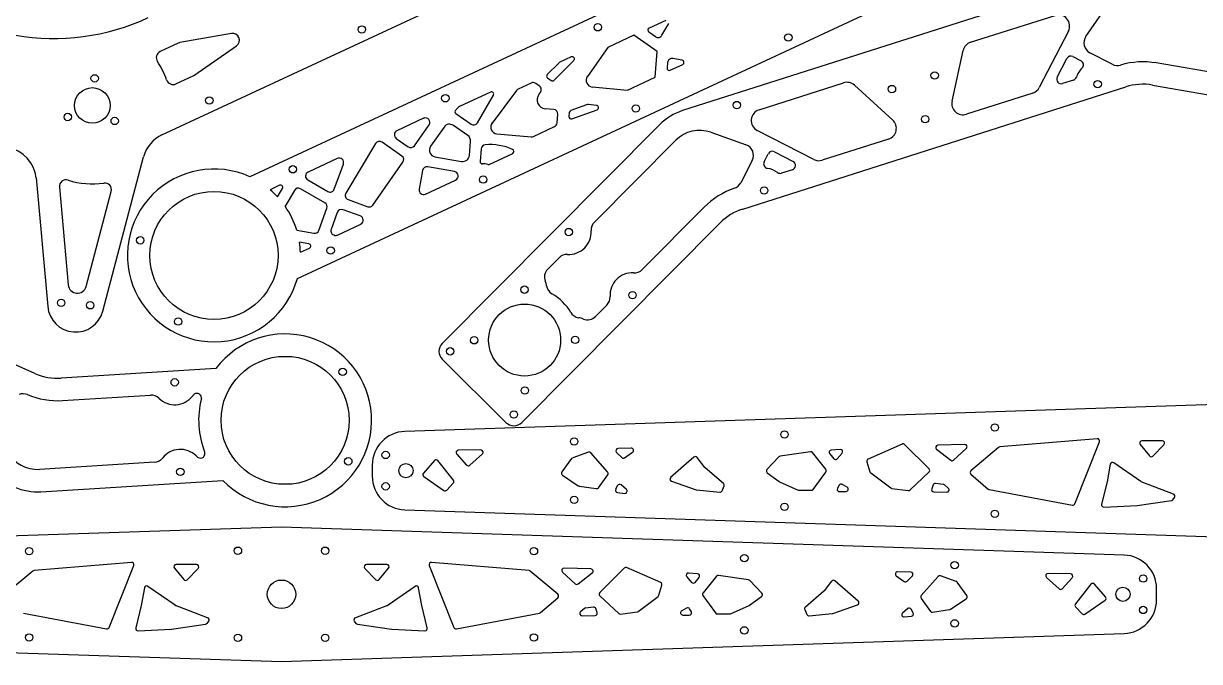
# Model space of a CAD drawing. Header units: millimetres. Extents: x 51 to 1274, y 1 to 610.
# Drawn here: x 338 to 862, y 16 to 300 of the extents above; entities that cross this region are included whole.
import ezdxf

# ---------------------------------------------------------------- set-up
doc = ezdxf.new("R2010")
doc.units = ezdxf.units.MM

msp = doc.modelspace()

# ---------------------------------------------------------------- linework, layer by layer
at = {"color": 7, "linetype": 'Continuous', "lineweight": 25}
for p, q in [((400.09, 250.65), (712.21, 396.1)), ((751.43, 377.37), (439.31, 231.91)), ((460.43, 186.59), (757.52, 325.04)), ((826.09, 323.4), (632.11, 261.47)), ((811.88, 294.59), (821.41, 308.19)), ((624.65, 301.74), (617.23, 298.28)), ((622.92, 295.11), (625.94, 300.33)), ((760.49, 291.96), (798.09, 303.96)), ((431.11, 295.83), (408.1, 291.78)), ((610.42, 295.11), (598.73, 289.66)), ((620.85, 287.8), (610.42, 295.11)), ((617.07, 296.55), (620.04, 294.47)), ((804.05, 296.9), (791.08, 271.77)), ((407.36, 291.54), (399.28, 287.78)), ((414.69, 277.36), (433.35, 290.42)), ((598.73, 289.66), (589.67, 276.72)), ((752.21, 265.69), (757.13, 288.26)), ((574.84, 274.98), (583.66, 283.81)), ((582.53, 285.42), (577.46, 283.05)), ((619.84, 276.33), (620.85, 287.8)), ((631.92, 283.96), (627.78, 284.7)), ((799.08, 276.37), (803.39, 284.71)), ((806.08, 285.57), (809.7, 283.71)), ((823.63, 282.15), (813.68, 287.28)), ((576.89, 282.66), (571.78, 277.55)), ((625.44, 282.9), (625.23, 280.49)), ((626.64, 279.5), (632.17, 282.07)), ((881.84, 276.04), (843.2, 282.72)), ((406.28, 273.39), (414.23, 277.09)), ((564.66, 273.78), (558.9, 271.1)), ((568.31, 272.44), (566.65, 273.6)), ((571.91, 276.02), (573.56, 274.87)), ((607.6, 270.62), (619.84, 276.33)), ((666.19, 261.85), (703.79, 273.86)), ((708.67, 272.79), (725.76, 257.25)), ((806.31, 275.09), (801.47, 273.55)), ((841.5, 272.86), (965.06, 251.53)), ((546.52, 269.74), (532.64, 263.27)), ((540.73, 256.08), (547.81, 268.33)), ((558.15, 270.49), (547.19, 255.94)), ((568.08, 268.7), (568.76, 269.6)), ((591.86, 272.01), (607.6, 270.62)), ((658.97, 217.56), (829.64, 272.04)), ((788.16, 269.3), (758.61, 259.87)), ((574.69, 261.97), (570.92, 262.3)), ((589.26, 264.02), (582.25, 261.47)), ((593.73, 263.81), (590.12, 264.13)), ((516.65, 258.03), (504.8, 252.5)), ((531.11, 260.17), (537.85, 255.45)), ((576.17, 255.98), (576.51, 259.81)), ((581.6, 260.61), (581.44, 258.83)), ((582.78, 257.8), (593.98, 261.88)), ((512.64, 245.79), (519.14, 255.07)), ((525.8, 254.12), (519.81, 245.57)), ((621.97, 255.27), (525, 157.6)), ((536.36, 250.38), (529.98, 254.86)), ((565.68, 249.98), (575.02, 254.34)), ((644.74, 251.79), (660.38, 246.23)), ((690.55, 239.68), (665.42, 252.65)), ((495.33, 246.76), (482.04, 224.67)), ((506.99, 241.21), (498.19, 247.37)), ((504.5, 249.05), (509.85, 245.3)), ((537.09, 241.5), (537.63, 247.67)), ((549.32, 251.15), (564.66, 249.8)), ((592.82, 211.71), (629.07, 248.22)), ((723.91, 248.79), (694.37, 239.36)), ((542.36, 244.4), (541.87, 238.79)), ((545.95, 237.48), (556.4, 242.35)), ((668.46, 238.62), (670.33, 242.24)), ((673.02, 243.1), (681.37, 238.79)), ((373.73, 171.98), (391.93, 240.88)), ((478.22, 240.12), (465.24, 234.06)), ((476.87, 226.42), (480.95, 237.62)), ((494.09, 219.32), (507.48, 238.42)), ((530.47, 234.28), (518.52, 236.39)), ((521.74, 240.89), (533.58, 238.81)), ((663.15, 239.22), (658.02, 229.28)), ((343.96, 231.46), (349.19, 174.04)), ((516.2, 234.77), (514.72, 226.4)), ((681.06, 235.11), (676.21, 233.56)), ((354.38, 227.35), (358.36, 183.68)), ((366.3, 183.02), (377.5, 225.41)), ((452.53, 228.14), (448.3, 226.17)), ((451.64, 222.96), (453.82, 226.74)), ((459.1, 225.89), (454.99, 218.77)), ((472.72, 220.33), (461.84, 226.62)), ((465.08, 230.52), (473.99, 225.37)), ((517.54, 224.24), (530.96, 230.49)), ((483.07, 221.76), (491.77, 218.59)), ((343.46, 144.21), (179.7, 216.86)), ((469.99, 208.03), (473.6, 217.92)), ((478.24, 216.07), (475.48, 208.47)), ((488.49, 214.47), (480.81, 217.26)), ((641.74, 218.4), (614.1, 190.58)), ((478.3, 205.95), (488.65, 210.77)), ((560.48, 122.37), (648.83, 211.36)), ((460.15, 208.09), (467.77, 206.74)), ((465.61, 202.05), (461.36, 202.79)), ((461.8, 198.26), (465.86, 200.15)), ((572, 190.75), (577.06, 195.84)), ((598.35, 174.71), (593.29, 169.61)), ((525.02, 150.53), (553.41, 122.35)), ((424.14, 146.42), (355.16, 142.11)), ((355.78, 132.13), (394.92, 134.58)), ((883.8, 130.85), (508.3, 118.34)), ((542.19, 110.08), (532.15, 109.92)), ((609.2, 110.89), (603.34, 110.71)), ((702.39, 110.33), (698.36, 110.03)), ((729.98, 112.74), (714.82, 106.05)), ((741.96, 101.59), (731.09, 112.53)), ((745.3, 110.37), (751.6, 105.46)), ((757.85, 112.51), (745.89, 112.15)), ((752.89, 105.52), (758.56, 110.77)), ((772.94, 111.21), (760.64, 100.83)), ((816.92, 115.07), (773.5, 111.44)), ((806.98, 86.04), (817.93, 113.71)), ((836.07, 112.47), (840.24, 107.39)), ((845.93, 114.11), (836.84, 114.11)), ((841.73, 107.33), (846.65, 112.41)), ((521.54, 105.35), (516.58, 99.69)), ((529.98, 96.56), (523.08, 105.31)), ((531.43, 108.25), (535.88, 103.34)), ((537.29, 103.27), (542.88, 108.34)), ((582.65, 106.26), (578.34, 100.26)), ((590.13, 109.12), (583.13, 106.62)), ((598.69, 100.27), (591.22, 108.83)), ((602.66, 109.01), (604.98, 106.69)), ((606.27, 106.58), (609.8, 109.07)), ((637.17, 106.86), (626.8, 97.83)), ((641.97, 102.33), (638.62, 106.71)), ((675.04, 107), (669.73, 101.3)), ((689.09, 109.26), (675.63, 107.3)), ((695.95, 101.45), (690.01, 108.9)), ((697.67, 108.39), (699.52, 106.17)), ((701.05, 106.15), (703.22, 108.68)), ((714.27, 104.85), (715.61, 100.39)), ((396.8, 104.64), (345.45, 101.42)), ((493.8, 103.35), (493.8, 98.36)), ((650.34, 95.16), (642.12, 102.18)), ((669.87, 99.81), (675.2, 95.95)), ((690.37, 92.5), (695.98, 100.24)), ((715.97, 99.88), (724.86, 93.16)), ((733.51, 92.29), (741.93, 100.15)), ((822.71, 103.73), (821.28, 95.91)), ((836.33, 95.96), (824.26, 104.37)), ((346.07, 91.44), (427.26, 96.52)), ((516.76, 98.21), (525.72, 92.02)), ((527.02, 92.16), (529.93, 95.26)), ((578.6, 98.84), (585.65, 94.15)), ((594.6, 93.24), (598.75, 99.04)), ((607.05, 92.49), (604.7, 94.46)), ((627.13, 96.14), (638.13, 92.32)), ((675.38, 95.84), (683.69, 92.17)), ((701.93, 94.36), (701.15, 92.97)), ((705.46, 93.45), (703.31, 94.72)), ((743.75, 94.49), (743.14, 92.72)), ((748.28, 94.72), (744.82, 95.15)), ((750.54, 93.02), (748.8, 94.49)), ((760.63, 99.31), (768.35, 92.66)), ((821.27, 95.86), (818.84, 85.83)), ((850.89, 90.4), (836.55, 95.84)), ((586.06, 93.99), (593.63, 92.83)), ((603.17, 94.16), (602.29, 92.52)), ((603.08, 91.05), (606.31, 90.73)), ((638.36, 92.27), (648.69, 91.27)), ((649.7, 91.88), (650.61, 94.01)), ((684.1, 92.08), (689.56, 92.08)), ((702.06, 91.48), (704.98, 91.59)), ((725.34, 92.96), (732.7, 92.03)), ((744.06, 91.39), (749.87, 91.26)), ((768.82, 92.43), (805.87, 85.43)), ((819.86, 84.59), (834.68, 85.27)), ((834.78, 85.28), (849.97, 87.47)), ((850.65, 87.89), (851.35, 88.89)), ((508.3, 83.37), (883.8, 70.85)), ((453.37, 75.71), (77.87, 63.2)), ((828.87, 63.2), (453.37, 75.71)), ((386.49, 59.93), (343.07, 56.3)), ((376.55, 30.9), (387.5, 58.56)), ((415.49, 58.97), (406.41, 58.97)), ((500.32, 58.97), (491.24, 58.97)), ((519.24, 58.56), (530.19, 30.9)), ((563.67, 56.3), (520.25, 59.93)), ((342.51, 56.07), (330.21, 45.69)), ((405.64, 57.33), (409.81, 52.25)), ((411.3, 52.18), (416.21, 57.27)), ((490.52, 57.27), (495.44, 52.18)), ((496.93, 52.25), (501.1, 57.33)), ((576.53, 45.69), (564.23, 56.07)), ((578.61, 55.63), (584.28, 50.38)), ((591.28, 57.01), (579.32, 57.37)), ((585.57, 50.32), (591.87, 55.22)), ((606.08, 57.39), (595.21, 46.44)), ((622.35, 50.91), (607.19, 57.6)), ((633.95, 53.54), (636.12, 51.01)), ((638.81, 54.89), (634.78, 55.19)), ((637.65, 51.02), (639.5, 53.25)), ((647.16, 53.75), (641.22, 46.31)), ((661.54, 52.16), (648.08, 54.12)), ((727.37, 53.93), (730.9, 51.44)), ((733.83, 55.57), (727.97, 55.74)), ((732.19, 51.55), (734.51, 53.87)), ((745.95, 53.69), (738.48, 45.13)), ((754.04, 51.47), (747.04, 53.97)), ((794.29, 53.2), (799.88, 48.13)), ((805.02, 54.78), (794.98, 54.94)), ((801.29, 48.2), (805.74, 53.11)), ((392.28, 48.59), (390.85, 40.77)), ((405.9, 40.81), (393.83, 49.23)), ((512.91, 49.23), (500.84, 40.81)), ((515.89, 40.77), (514.46, 48.59)), ((621.56, 45.24), (622.9, 49.71)), ((667.44, 46.16), (662.13, 51.85)), ((698.55, 51.57), (695.2, 47.19)), ((710.37, 42.69), (700, 51.72)), ((758.83, 45.12), (754.52, 51.12)), ((814.09, 50.17), (807.18, 41.42)), ((820.59, 44.55), (815.63, 50.21)), ((843.37, 43.22), (843.37, 48.2)), ((568.81, 37.52), (576.54, 44.17)), ((595.24, 45.01), (603.66, 37.15)), ((612.31, 38.02), (621.2, 44.73)), ((641.19, 45.1), (646.8, 37.36)), ((661.97, 40.81), (667.3, 44.67)), ((695.05, 47.04), (686.83, 40.02)), ((738.42, 43.89), (742.57, 38.09)), ((751.51, 39), (758.57, 43.7)), ((811.44, 36.88), (820.41, 43.07)), ((338.39, 37.29), (375.43, 30.29)), ((390.84, 40.72), (388.41, 30.68)), ((420.45, 35.26), (406.12, 40.7)), ((500.62, 40.7), (486.28, 35.26)), ((518.33, 30.68), (515.9, 40.72)), ((531.3, 30.29), (568.35, 37.29)), ((588.36, 39.35), (586.63, 37.88)), ((592.35, 40.01), (588.89, 39.58)), ((594.03, 37.57), (593.41, 39.35)), ((604.47, 36.89), (611.83, 37.82)), ((633.86, 39.58), (631.71, 38.3)), ((636.02, 37.83), (635.24, 39.21)), ((647.61, 36.94), (653.07, 36.94)), ((653.48, 37.03), (661.79, 40.7)), ((686.56, 38.87), (687.47, 36.73)), ((688.48, 36.13), (698.81, 37.13)), ((699.04, 37.18), (710.04, 40.99)), ((732.47, 39.32), (730.12, 37.35)), ((734.87, 37.38), (734, 39.02)), ((743.54, 37.69), (751.11, 38.85)), ((807.24, 40.12), (810.15, 37.02)), ((404.35, 30.14), (419.54, 32.33)), ((420.22, 32.74), (420.92, 33.75)), ((485.82, 33.75), (486.52, 32.74)), ((487.2, 32.33), (502.39, 30.14)), ((587.3, 36.12), (593.11, 36.25)), ((632.19, 36.45), (635.11, 36.34)), ((730.86, 35.59), (734.09, 35.91)), ((77.87, 28.23), (453.37, 15.71)), ((389.43, 29.45), (404.25, 30.13)), ((453.37, 15.71), (828.87, 28.23)), ((502.48, 30.13), (517.31, 29.45))]:
    msp.add_line(p, q, dxfattribs=at)
for centre, radius in [((489.19, 297.68), 1.65), ((594.35, 298.65), 1.65), ((679.23, 294.07), 1.65), ((744.47, 277.16), 1.65), ((370.09, 275.85), 1.65), ((725.42, 271.08), 1.65), ((817.12, 273.29), 1.65), ((369.07, 263.77), 7.94), ((421.21, 266), 1.65), ((526.37, 266.97), 1.65), ((611.25, 262.39), 1.65), ((656.28, 263.94), 1.65), ((358.1, 258.61), 1.65), ((379.03, 256.85), 1.65), ((740.21, 257.62), 1.65), ((458.39, 235.29), 1.65), ((543.27, 230.71), 1.65), ((423.27, 196.86), 28.55), ((668.45, 225.83), 1.65), ((390.41, 203.61), 1.65), ((581.39, 207.3), 1.65), ((475.29, 199.03), 1.65), ((561.64, 181.6), 1.65), ((609.78, 179.12), 1.65), ((355.16, 175.71), 1.65), ((368.12, 174.63), 1.65), ((561.72, 159.1), 16.05), ((407.31, 167.35), 1.65), ((539.22, 159.02), 1.65), ((584.22, 159.18), 1.65), ((528.55, 154.08), 1.65), ((454.99, 123.3), 28.55), ((405.77, 140.26), 1.65), ((480.63, 144.94), 1.65), ((561.8, 136.6), 1.65), ((556.93, 125.9), 1.65), ((771.3, 120.1), 1.65), ((583.8, 113.85), 1.65), ((677.55, 116.98), 1.65), ((483.12, 105.02), 1.65), ((499.8, 107.85), 1.65), ((408.27, 100.34), 1.65), ((508.8, 100.85), 3.17), ((499.8, 93.85), 1.65), ((583.8, 87.85), 1.65), ((677.55, 84.73), 1.65), ((771.3, 81.6), 1.65), ((340.87, 64.96), 1.65), ((433.95, 65.13), 1.65), ((472.79, 65.13), 1.65), ((565.87, 64.96), 1.65), ((659.62, 61.84), 1.65), ((753.37, 58.71), 1.65), ((837.37, 52.71), 1.65), ((453.37, 45.71), 6.35), ((828.37, 45.71), 3.17), ((837.37, 38.71), 1.65), ((753.37, 32.71), 1.65), ((340.87, 26.46), 1.65), ((433.95, 26.29), 1.65), ((472.79, 26.29), 1.65), ((565.87, 26.46), 1.65), ((659.62, 29.59), 1.65)]:
    msp.add_circle(centre, radius, dxfattribs=at)
for centre, radius, start, end in [((799.61, 299.2), 5, 332.7045, 107.7045), ((351.76, 393.61), 100, 260.2045, 294.9869), ((431.63, 292.87), 3, 304.9869, 99.9869), ((617.65, 297.37), 1, 114.9869, 234.9869), ((621.19, 296.11), 2, 234.9869, 329.9869), ((815.98, 291.72), 5, 144.9784, 242.7045), ((408.62, 288.82), 3, 99.9869, 114.9869), ((762.01, 287.19), 5, 107.7045, 167.7045), ((400.55, 285.06), 3, 114.9869, 214.0716), ((369.07, 263.77), 35, 18.9446, 34.0716), ((578.31, 281.24), 2, 114.9869, 134.9869), ((582.96, 284.51), 1, 314.9869, 114.9869), ((627.43, 282.73), 2, 79.9869, 174.9869), ((631.75, 282.98), 1, 294.9869, 79.9869), ((805.17, 283.8), 2, 62.7045, 152.7045), ((808.79, 281.93), 2, 313.9853, 62.7045), ((837.24, 248.23), 35, 80.2045, 106.4429), ((626.22, 280.4), 1, 174.9869, 294.9869), ((817.12, 273.29), 10, 133.9853, 162.0191), ((825.92, 286.59), 5, 242.7045, 286.4429), ((405.02, 276.11), 3, 198.9446, 294.9869), ((412.97, 279.81), 3, 294.9869, 304.9869), ((565.5, 271.97), 2, 54.9869, 114.9869), ((572.49, 276.84), 1, 134.9869, 234.9869), ((574.13, 275.69), 1, 234.9869, 314.9869), ((592.12, 274.99), 3, 144.9869, 264.9869), ((705.31, 269.09), 5, 47.7045, 107.7045), ((800.86, 275.45), 2, 152.7045, 287.7045), ((805.71, 277), 2, 287.7045, 342.0191), ((837.24, 248.23), 25, 80.2045, 107.7045), ((546.94, 268.83), 1, 329.9869, 114.9869), ((559.75, 269.28), 2, 114.9869, 142.9869), ((571.27, 266.29), 4, 142.9869, 264.9869), ((567.16, 270.8), 2, 322.9869, 54.9869), ((786.64, 274.06), 5, 287.7045, 332.7045), ((526.37, 266.97), 7, 311.625, 322.253), ((533.49, 261.46), 2, 114.9869, 142.253), ((589.94, 262.14), 2, 84.9869, 109.9869), ((593.64, 262.82), 1, 289.9869, 84.9869), ((757.09, 264.63), 5, 167.7045, 287.7045), ((517.5, 256.21), 2, 324.9869, 114.9869), ((531.68, 260.99), 1, 131.625, 234.9869), ((574.52, 259.98), 2, 354.9869, 84.9869), ((582.44, 258.74), 1, 174.9869, 289.9869), ((582.59, 260.53), 1, 109.9869, 174.9869), ((639.71, 237.66), 25, 107.7045, 135.2045), ((667.71, 257.09), 5, 107.7045, 242.7045), ((722.39, 253.55), 5, 287.7045, 47.7045), ((505.65, 250.69), 2, 114.9869, 234.9869), ((528.26, 252.4), 3, 54.9869, 144.9869), ((539, 257.08), 2, 234.9869, 329.9869), ((549.58, 254.14), 3, 142.9869, 264.9869), ((574.18, 256.15), 2, 294.9869, 354.9869), ((639.71, 237.66), 15, 70.4305, 135.2045), ((406.43, 237.05), 15, 114.9869, 165.2045), ((497.04, 245.73), 2, 54.9869, 148.9869), ((534.64, 247.93), 3, 354.9869, 54.9869), ((564.83, 251.8), 2, 264.9869, 294.9869), ((329.03, 230.09), 15, 5.2045, 80.2045), ((505.84, 239.57), 2, 324.9869, 54.9869), ((511, 246.94), 2, 234.9869, 324.9869), ((522.27, 243.85), 3, 144.9869, 259.9869), ((534.1, 241.76), 3, 259.9869, 354.9869), ((544.35, 244.22), 2, 94.7858, 174.9869), ((546.27, 221.3), 25, 66.159, 94.7858), ((555.97, 243.25), 1, 294.9869, 66.159), ((658.7, 241.52), 5, 332.7045, 70.4305), ((672.11, 241.32), 2, 62.7045, 152.7045), ((479.07, 238.3), 2, 339.9869, 114.9869), ((518.17, 234.42), 2, 79.9869, 169.9869), ((542.87, 238.7), 1, 174.9869, 272.8664), ((543.27, 230.71), 7, 73.5773, 92.8664), ((545.53, 238.39), 1, 253.5773, 294.9869), ((670.24, 237.7), 2, 152.7045, 261.4236), ((680.45, 237.01), 2, 287.7045, 62.7045), ((692.85, 244.12), 5, 242.7045, 287.7045), ((357.37, 227.62), 3, 72.0542, 185.2045), ((423.27, 196.86), 38.55, 65.4162, 344.5577), ((466.08, 232.25), 2, 114.9869, 239.9869), ((530.12, 232.31), 2, 294.9869, 79.9869), ((668.45, 225.83), 10, 53.3898, 81.4236), ((675.61, 235.47), 2, 233.3898, 287.7045), ((369.07, 263.77), 35, 252.0542, 278.3548), ((374.6, 226.18), 3, 345.2045, 98.3548), ((423.27, 196.86), 38.55, 42.6222, 49.5091), ((452.96, 227.24), 1, 329.9869, 114.9869), ((460.84, 224.89), 2, 59.9869, 149.9869), ((474.99, 227.11), 2, 239.9869, 339.9869), ((516.69, 226.05), 2, 169.9869, 294.9869), ((666.57, 193.74), 35, 108.966, 135.2045), ((653.57, 231.57), 5, 288.966, 332.7045), ((471.72, 218.6), 2, 339.9869, 59.9869), ((483.76, 223.64), 2, 148.9869, 249.9869), ((423.27, 196.86), 38.55, 16.9356, 34.6364), ((480.12, 215.38), 2, 69.9869, 159.9869), ((492.46, 220.47), 2, 249.9869, 324.9869), ((666.57, 193.74), 25, 107.7045, 135.2045), ((487.8, 212.59), 2, 294.9869, 69.9869), ((596.36, 208.19), 5, 135.2045, 183.3941), ((468.12, 208.71), 2, 259.9869, 339.9869), ((477.36, 207.79), 2, 159.9869, 256.6906), ((475.29, 199.03), 7, 76.0445, 76.6906), ((477.46, 207.77), 2, 256.0445, 294.9869), ((581.39, 207.3), 10, 267.0148, 3.3941), ((423.27, 196.86), 38.55, 2.0881, 8.8611), ((465.44, 201.06), 1, 294.9869, 79.9869), ((580.61, 192.32), 5, 87.0148, 135.2045), ((575.55, 187.22), 5, 135.2045, 202.0012), ((609.78, 179.12), 10, 87.0148, 183.3941), ((610.56, 194.1), 5, 267.0148, 315.2045), ((362.39, 184.05), 4.05, 185.2045, 345.2045), ((561.64, 181.6), 10, 9.5619, 22.0012), ((576.43, 184.09), 5, 189.5619, 239.5167), ((561.72, 159.1), 24, 30.8922, 59.5167), ((594.8, 178.23), 5, 315.2045, 3.3941), ((361.64, 175.17), 12.5, 185.2045, 345.2045), ((586.6, 173.99), 5, 210.8922, 260.847), ((584.22, 159.18), 10, 68.4077, 80.847), ((589.74, 173.13), 5, 248.4077, 315.2045), ((454.99, 123.3), 38.55, 224.007, 143.1485), ((528.55, 154.08), 5, 135.2045, 225.2045), ((353.6, 167.06), 25, 246.0778, 273.5778), ((338.19, 130.15), 5, 67.3393, 111.0778), ((353.6, 167.06), 35, 247.3393, 273.5778), ((395.24, 129.59), 5, 45.3881, 93.5778), ((405.77, 140.26), 10, 225.3881, 321.7675), ((417.55, 130.98), 5, 128.148, 141.7675), ((415.7, 133.34), 2, 345.6674, 128.148), ((454.99, 123.3), 38.55, 165.6674, 201.4881), ((556.93, 125.9), 5, 225.2045, 315.2045), ((508.8, 103.35), 15, 91.9092, 180), ((408.27, 100.34), 10, 45.3881, 141.7675), ((542.21, 109.08), 1, 312.2136, 90.9113), ((603.37, 109.71), 1, 91.6724, 225), ((609.23, 109.89), 1, 305.1428, 91.6724), ((702.46, 109.33), 1, 319.2419, 94.2419), ((730.38, 111.83), 1, 44.8057, 113.8147), ((745.91, 111.15), 1, 91.6902, 232.088), ((757.88, 111.51), 1, 312.8409, 91.6902), ((773.58, 110.45), 1, 94.7756, 130.1696), ((817, 114.07), 1, 338.4016, 94.7756), ((836.84, 113.11), 1, 90, 219.3327), ((845.93, 113.11), 1, 316.0051, 90), ((344.51, 116.4), 15, 208.8038, 273.5778), ((396.48, 109.63), 5, 273.5778, 321.7675), ((418.8, 111.02), 5, 225.3881, 239.0076), ((417.26, 108.45), 2, 239.0076, 21.4881), ((522.29, 104.69), 1, 38.2818, 138.7316), ((532.17, 108.92), 1, 90.9113, 222.2136), ((583.46, 105.67), 1, 109.6398, 144.2718), ((590.47, 108.17), 1, 41.1067, 109.6398), ((605.69, 107.4), 1, 225, 305.1428), ((637.82, 106.1), 1, 37.4701, 131.0366), ((675.78, 106.31), 1, 98.2824, 136.9804), ((689.23, 108.27), 1, 38.5635, 98.2824), ((698.43, 109.03), 1, 94.2419, 219.7883), ((700.29, 106.81), 1, 219.7883, 319.2419), ((715.23, 105.14), 1, 113.8147, 196.7262), ((752.21, 106.25), 1, 232.088, 312.8409), ((841.01, 108.02), 1, 219.3327, 316.0051), ((517.33, 99.04), 1, 138.7316, 235.3685), ((536.62, 104.01), 1, 222.2136, 312.2136), ((579.15, 99.68), 1, 144.2718, 236.3591), ((597.93, 99.62), 1, 324.4093, 41.1067), ((642.77, 102.94), 1, 217.4701, 229.5221), ((670.46, 100.62), 1, 136.9804, 234.0653), ((695.17, 100.83), 1, 324.0653, 38.5635), ((716.57, 100.67), 1, 196.7262, 232.9426), ((741.25, 100.88), 1, 313.0066, 44.8057), ((761.29, 100.07), 1, 130.1696, 229.2588), ((823.69, 103.55), 1, 55.1173, 169.6504), ((508.8, 98.36), 15, 180, 268.0908), ((529.2, 95.94), 1, 316.7988, 38.2818), ((604.05, 93.69), 1, 50.0953, 151.9373), ((627.46, 97.08), 1, 131.0366, 250.8774), ((649.69, 94.4), 1, 336.9797, 49.5221), ((675.78, 96.76), 1, 234.0653, 246.1669), ((702.8, 93.87), 1, 59.1852, 150.6263), ((744.7, 94.16), 1, 82.9542, 160.8133), ((748.16, 93.73), 1, 49.7031, 82.9542), ((820.3, 96.09), 1, 346.3901, 349.6504), ((836.9, 96.78), 1, 235.1173, 249.2231), ((344.51, 116.4), 25, 246.0778, 273.5778), ((526.29, 92.85), 1, 235.3685, 316.7988), ((586.21, 94.98), 1, 236.3591, 261.2838), ((593.78, 93.82), 1, 261.2838, 324.4093), ((603.18, 92.05), 1, 151.9373, 264.2688), ((606.41, 91.72), 1, 264.2688, 50.0953), ((638.45, 93.27), 1, 250.8774, 264.4647), ((648.78, 92.27), 1, 264.4647, 336.9797), ((684.1, 93.08), 1, 246.1669, 270), ((689.56, 93.08), 1, 270, 324.0653), ((702.02, 92.48), 1, 150.6263, 272.082), ((704.94, 92.59), 1, 272.082, 59.1852), ((725.46, 93.96), 1, 232.9426, 262.7857), ((732.83, 93.02), 1, 262.7857, 313.0066), ((744.08, 92.39), 1, 160.8133, 268.7585), ((749.89, 92.26), 1, 268.7585, 49.7031), ((769.01, 93.41), 1, 229.2588, 259.2942), ((850.53, 89.47), 1, 325.1173, 69.2231), ((806.05, 86.41), 1, 259.2942, 338.4016), ((819.81, 85.59), 1, 166.3901, 272.6335), ((834.64, 86.27), 1, 272.6335, 278.1883), ((849.83, 88.46), 1, 278.1883, 325.1173), ((828.37, 48.2), 15, 0, 88.0908), ((386.57, 58.93), 1, 338.4016, 94.7756), ((406.41, 57.97), 1, 90, 219.3327), ((415.49, 57.97), 1, 316.0051, 90), ((491.24, 57.97), 1, 90, 223.9949), ((500.32, 57.97), 1, 320.6673, 90), ((520.17, 58.93), 1, 85.2244, 201.5984), ((606.79, 56.68), 1, 66.1853, 135.1943), ((343.15, 55.3), 1, 94.7756, 130.1696), ((563.59, 55.3), 1, 49.8304, 85.2244), ((579.29, 56.37), 1, 88.3098, 227.1591), ((591.25, 56.01), 1, 307.912, 88.3098), ((634.71, 54.19), 1, 85.7581, 220.7581), ((638.73, 53.89), 1, 320.2117, 85.7581), ((647.94, 53.13), 1, 81.7176, 141.4365), ((727.94, 54.74), 1, 88.3276, 234.8572), ((733.8, 54.57), 1, 315, 88.3276), ((746.7, 53.03), 1, 70.3602, 138.8933), ((794.96, 53.94), 1, 89.0887, 227.7864), ((805, 53.78), 1, 317.7864, 89.0887), ((393.26, 48.41), 1, 55.1173, 169.6504), ((410.58, 52.88), 1, 219.3327, 316.0051), ((496.16, 52.88), 1, 223.9949, 320.6673), ((513.48, 48.41), 1, 10.3496, 124.8827), ((584.96, 51.11), 1, 227.1591, 307.912), ((621.94, 50), 1, 343.2738, 66.1853), ((636.88, 51.66), 1, 220.7581, 320.2117), ((661.39, 51.17), 1, 43.0196, 81.7176), ((694.4, 47.8), 1, 310.4779, 322.5299), ((699.35, 50.96), 1, 48.9634, 142.5299), ((731.48, 52.25), 1, 234.8572, 315), ((753.7, 50.53), 1, 35.7282, 70.3602), ((800.55, 48.87), 1, 227.7864, 317.7864), ((814.87, 49.55), 1, 41.2684, 141.7182), ((575.88, 44.92), 1, 310.7412, 49.8304), ((595.92, 45.74), 1, 135.1943, 226.9934), ((620.6, 45.53), 1, 307.0574, 343.2738), ((642, 45.68), 1, 141.4365, 215.9347), ((666.71, 45.48), 1, 305.9347, 43.0196), ((709.71, 41.94), 1, 289.1226, 48.9634), ((739.23, 44.48), 1, 138.8933, 215.5907), ((758.02, 44.53), 1, 303.6409, 35.7282), ((819.84, 43.89), 1, 304.6315, 41.2684), ((828.37, 43.22), 15, 271.9092, 0), ((389.86, 40.95), 1, 346.3901, 349.6504), ((406.47, 41.63), 1, 235.1173, 249.2231), ((500.26, 41.63), 1, 290.7769, 304.8827), ((516.87, 40.95), 1, 190.3496, 193.6099), ((568.16, 38.27), 1, 280.7058, 310.7412), ((587.28, 37.12), 1, 130.2969, 271.2415), ((589.01, 38.59), 1, 97.0458, 130.2969), ((592.47, 39.02), 1, 19.1867, 97.0458), ((593.09, 37.25), 1, 271.2415, 19.1867), ((604.34, 37.88), 1, 226.9934, 277.2143), ((611.7, 38.81), 1, 277.2143, 307.0574), ((632.22, 37.45), 1, 120.8148, 267.918), ((634.37, 38.72), 1, 29.3737, 120.8148), ((635.15, 37.34), 1, 267.918, 29.3737), ((647.61, 37.94), 1, 215.9347, 270), ((653.07, 37.94), 1, 270, 293.8331), ((661.38, 41.62), 1, 293.8331, 305.9347), ((687.48, 39.26), 1, 130.4779, 203.0203), ((688.39, 37.12), 1, 203.0203, 275.5353), ((698.72, 38.13), 1, 275.5353, 289.1226), ((730.76, 36.58), 1, 129.9047, 275.7312), ((733.11, 38.55), 1, 28.0627, 129.9047), ((733.99, 36.9), 1, 275.7312, 28.0627), ((743.38, 38.68), 1, 215.5907, 278.7162), ((750.96, 39.84), 1, 278.7162, 303.6409), ((807.97, 40.8), 1, 141.7182, 223.2012), ((810.88, 37.7), 1, 223.2012, 304.6315), ((419.4, 33.32), 1, 278.1883, 325.1173), ((420.1, 34.33), 1, 325.1173, 69.2231), ((486.64, 34.33), 1, 110.7769, 214.8827), ((487.34, 33.32), 1, 214.8827, 261.8117), ((375.62, 31.27), 1, 259.2942, 338.4016), ((389.38, 30.45), 1, 166.3901, 272.6335), ((404.21, 31.13), 1, 272.6335, 278.1883), ((502.53, 31.13), 1, 261.8117, 267.3665), ((517.36, 30.45), 1, 267.3665, 13.6099), ((531.12, 31.27), 1, 201.5984, 280.7058)]:
    msp.add_arc(centre, radius, start, end, dxfattribs=at)

doc.saveas('drawing.dxf')
